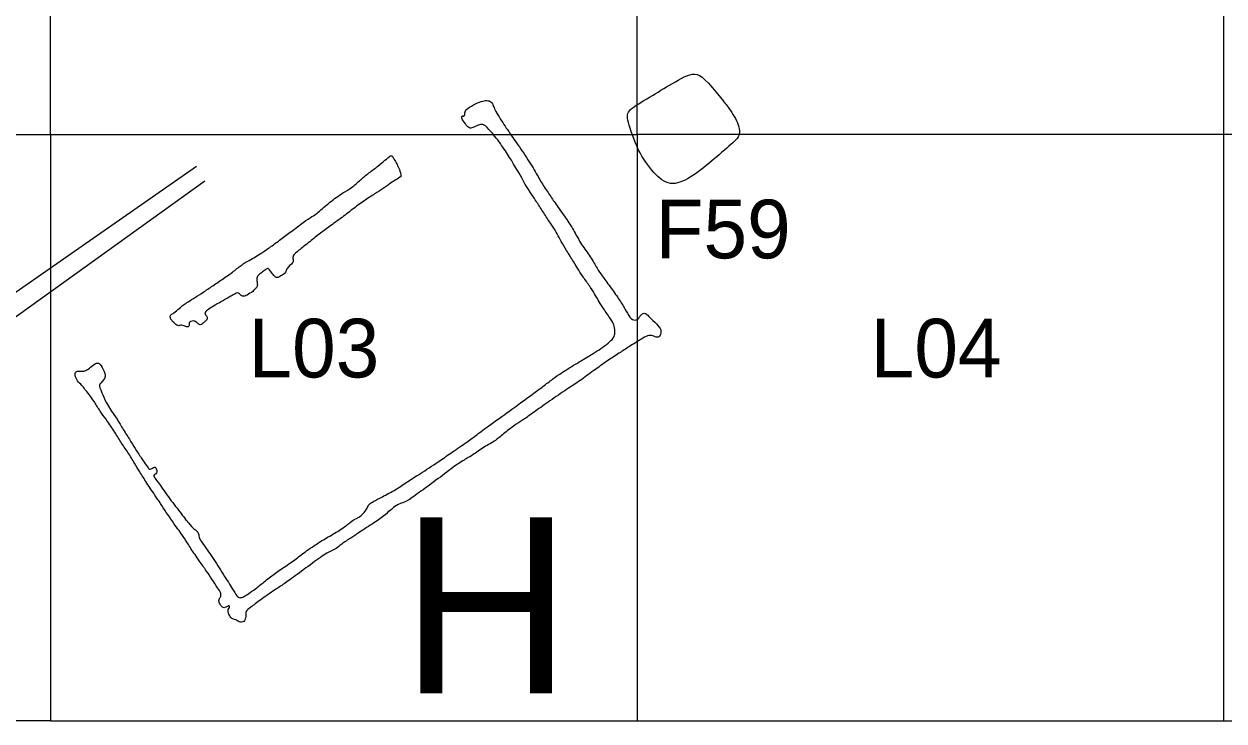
# Model space of a CAD drawing. Extents: x -150 to 419, y -40 to 798.
# Drawn here: x 97.7 to 200, y 100 to 159.4 of the extents above; entities that cross this region are included whole.
import ezdxf

# ---------------------------------------------------------------- set-up
doc = ezdxf.new("R2010")
doc.units = 0
for name, color, linetype in [('50 ft grid', 7, 'Continuous'), ('Builders Trench', 7, 'Continuous'), ('House Numbers', 7, 'Continuous'), ('Other Features', 7, 'Continuous'), ('Trench Features', 7, 'Continuous')]:
    doc.layers.add(name, color=color, linetype=linetype)

msp = doc.modelspace()

# ---------------------------------------------------------------- linework, layer by layer
at = {"layer": '50 ft grid'}
for p, q in [((150, 150), (150, 200)), ((200, 150), (200, 200)), ((100, 150), (150, 150)), ((100, 150), (100, 100)), ((100, 100), (50, 100)), ((100, 100), (150, 100))]:
    msp.add_line(p, q, dxfattribs=at)
for points in [[(50, 200), (50, 150), (100, 150), (100, 200)], [(150, 150), (150, 100), (200, 100), (200, 150)]]:
    msp.add_lwpolyline(points, close=True, dxfattribs=at)
msp.add_lwpolyline([(200, 100), (250, 100), (250, 150), (200, 150)], dxfattribs=at)
at = {"layer": 'Builders Trench'}
for points in [[(105.67, 125.72), (104.82, 126.88), (104.25, 128.25), (104.11, 128.64), (104.37, 128.9), (104.61, 129.17), (104.71, 129.53), (104.27, 130.38), (104.03, 130.58), (103.64, 130.36), (103.18, 129.96), (102.83, 129.79), (102.47, 129.81), (102.12, 129.83), (102.04, 129.45), (102.28, 128.96), (102.67, 128.62), (102.91, 128.27), (103.26, 127.89), (103.72, 127.22), (104.23, 126.37), (104.67, 125.8), (105.44, 124.71), (105.95, 123.77), (106.6, 122.92), (107.19, 121.89), (107.57, 121.29), (108.18, 120.29), (108.97, 119.16), (109.98, 117.58), (111.06, 116.06), (111.44, 115.53), (111.91, 114.76), (112.7, 113.61), (113.3, 112.76), (113.73, 112.13), (114.28, 111.28), (114.52, 110.93), (114.54, 110.63), (114.32, 110.35), (114.32, 110.18), (114.56, 109.72), (114.86, 109.6), (115.15, 109.86), (115.29, 109.78), (115.19, 109.58), (115.09, 109.43), (115.17, 109.15), (115.43, 108.66), (115.76, 108.68), (116.18, 108.34), (116.59, 108.5), (116.67, 109.09), (116.59, 109.31), (117.01, 109.66), (117.83, 110.28), (119.19, 111.24), (119.82, 111.62), (120.93, 112.43), (122.59, 113.65), (123.73, 114.48), (124.42, 114.68), (124.7, 115.05), (125.65, 115.62), (126.18, 116), (127.66, 116.95), (128.5, 117.53), (129.39, 118.38), (129.89, 118.57), (130.36, 118.69), (131.5, 119.54), (133.05, 120.65), (134.49, 121.79), (135.55, 122.44), (135.9, 122.6), (136.95, 123.37), (137.97, 123.91), (138.64, 124.51), (139.77, 125.39), (140.33, 125.69), (141.31, 126.4), (142.5, 127.25), (144.07, 128.32), (145.11, 128.98), (146.3, 129.88), (147.41, 130.67), (148.49, 131.37), (149.29, 131.9), (150.4, 132.57), (150.88, 132.88), (151.32, 132.86), (151.75, 132.64), (151.95, 132.84), (152.1, 133.32), (151.68, 133.83), (150.99, 134.45), (150.78, 134.73), (150.52, 134.78), (150.24, 134.55), (150.17, 134.36), (149.85, 134.08), (149.36, 134.34), (148.97, 135.13), (148.46, 135.93), (147.68, 137.04), (146.95, 138.01), (146.61, 138.51), (146.03, 139.57), (145.22, 140.6), (144.63, 141.75), (144.06, 142.67), (143.09, 144), (142.59, 144.76), (141.88, 145.78), (141.37, 146.74), (140.47, 148.19), (139.42, 149.69), (138.79, 150.6), (138.46, 151.11), (137.98, 151.87), (137.77, 152.29), (137.7, 152.62), (137.41, 152.89), (136.97, 152.89), (136.44, 152.72), (135.64, 152.29), (135.29, 152.02), (135.32, 151.66), (135.23, 151.51), (135.12, 151.58), (135.01, 151.59), (135.06, 151.26), (135.46, 150.74), (135.69, 150.49), (135.94, 150.55), (136.45, 150.79), (136.85, 150.92), (137.26, 150.56), (138.24, 149.39), (139.09, 148.1), (139.61, 147.22), (139.89, 146.77), (140.41, 145.8), (140.67, 145.39), (141.09, 144.76), (141.65, 143.88), (142.25, 142.94), (142.83, 142.13), (143.16, 141.52), (143.51, 140.89), (143.94, 140.13), (144.6, 139.13), (145.01, 138.4), (145.42, 137.8), (146.05, 136.92), (146.49, 136.22), (146.72, 135.78), (147.16, 135.09), (147.87, 134.08), (148.06, 133.67), (148.13, 133.09), (148.03, 132.7), (147.7, 132.34), (147.05, 131.84), (146.46, 131.45), (145.66, 130.97), (144.12, 130.04), (143.68, 129.75), (143, 129.31), (142.18, 128.67), (141.33, 128.04), (140.28, 127.28), (139.34, 126.58), (137.13, 125.01), (136.21, 124.3), (135.44, 123.74), (134, 122.77), (133.19, 122.18), (131.37, 121), (130.43, 120.41), (129.46, 119.74), (128.19, 119.06), (127.49, 118.71), (127.12, 118.47), (126.98, 118.15), (126.76, 117.78), (126.37, 117.41), (125.96, 117.22), (125.63, 117.01), (124.91, 116.41), (123.77, 115.75), (122.76, 115.16), (121.5, 114.29), (120.77, 113.69), (119.58, 112.9), (118.75, 112.3), (117.83, 111.56), (117.66, 111.42), (116.97, 110.91), (116.56, 110.65), (116.2, 110.47), (115.94, 110.54), (115.66, 110.99), (114.86, 112.29), (113.89, 113.82), (113.01, 115.07), (112.64, 115.6), (112.64, 115.96), (112.44, 116.23), (112.25, 116.33), (111.81, 116.8), (111.05, 117.77), (110.02, 119.11), (109.07, 120.48), (108.85, 120.74), (108.75, 120.94), (108.97, 121.07), (109.09, 121.22), (109, 121.5), (108.93, 121.65), (108.77, 121.63), (108.57, 121.49), (108.42, 121.42), (108.3, 121.57), (107.86, 122.22), (107.3, 123.05), (106.88, 123.76), (106.27, 124.71), (105.67, 125.72), (105.67, 125.72), (105.67, 125.72)], [(129.86, 146.39), (129.82, 146.85), (129.47, 147.54), (129.28, 147.84), (129.11, 148.19), (128.97, 148.19), (128.51, 147.81), (127.95, 147.32), (127.1, 146.71), (126.42, 146.13), (125.65, 145.43), (124.88, 144.99), (124.33, 144.63), (123.81, 144.21), (123.26, 143.77), (122.77, 143.33), (122.47, 143.09), (121.8, 142.72), (120.79, 141.91), (119.82, 141.22), (119, 140.58), (118.12, 139.98), (117.57, 139.63), (117.1, 139.35), (116.42, 138.99), (115.72, 138.41), (114.88, 137.8), (113.93, 137.17), (113.08, 136.58), (112.33, 136.12), (111.67, 135.7), (111.34, 135.48), (110.98, 135.19), (110.45, 134.72), (110.29, 134.66), (110.1, 134.48), (110.38, 134.04), (110.78, 133.67), (111.04, 133.7), (111.14, 133.75), (111.37, 133.68), (111.66, 133.54), (111.8, 133.65), (111.81, 133.78), (111.78, 133.93), (111.92, 134.06), (112.2, 134.12), (112.39, 134.03), (112.64, 133.79), (112.85, 133.75), (113.02, 133.95), (113.24, 134.11), (113.4, 134.3), (113.29, 134.53), (113.13, 134.72), (113.15, 134.88), (113.56, 135.16), (114.18, 135.54), (114.95, 135.96), (115.51, 136.29), (115.83, 136.48), (116.03, 136.5), (116.17, 136.31), (116.39, 136.15), (116.69, 136.26), (117.3, 136.64), (117.44, 136.86), (117.63, 137), (117.62, 137.33), (117.54, 137.71), (117.63, 137.93), (117.95, 138.21), (118.34, 138.49), (118.54, 138.62), (118.67, 138.41), (118.97, 138.02), (119.19, 137.82), (119.31, 137.75), (119.75, 137.99), (120.05, 138.23), (120.11, 138.54), (120.35, 138.82), (120.7, 139.06), (120.65, 139.44), (120.65, 139.72), (121.06, 140.03), (122.11, 140.87), (123.02, 141.59), (123.82, 142.19), (125.02, 143.05), (125.93, 143.77), (126.96, 144.52), (127.85, 145.06), (128.53, 145.51), (129.12, 145.94), (129.72, 146.3), (129.86, 146.39), (129.86, 146.39), (129.86, 146.39)]]:
    msp.add_open_spline(points, degree=3, dxfattribs=at)
at = {"layer": 'Other Features'}
msp.add_open_spline([(157.34, 152.84), (155.86, 154.66), (155.05, 155.56), (152.97, 154.32), (151.06, 153.18), (149.11, 152.03), (149.11, 151.35), (150, 148.59), (151.44, 146.6), (152.76, 145.53), (154.5, 146.21), (156.33, 147.7), (158.15, 149.27), (158.96, 150.04), (158.32, 151.56), (157.34, 152.84), (157.34, 152.84), (157.34, 152.84)], degree=3, dxfattribs=at)
at = {"layer": 'Trench Features'}
for p, q in [((112.44, 147.26), (90.06, 131.69)), ((113.13, 146.02), (91.98, 130.82))]:
    msp.add_line(p, q, dxfattribs=at)
for points in [[(26.12, 164.21), (22.15, 161.41), (18.35, 159.06), (15.28, 156.9), (14.29, 156.08), (14.92, 154.73), (16.19, 155.72), (18.53, 157.35), (22.15, 159.97), (25.58, 162.32), (28.65, 164.39), (31.99, 166.38), (35.6, 168.91), (39.94, 171.98), (43.91, 174.78), (45.18, 175.15), (46.44, 176.5), (48.64, 178.22), (51.98, 180.66), (54.96, 182.65), (57.22, 183.82), (60.29, 186.08), (62.18, 187.34), (65.16, 189.24), (71.26, 193.16), (74.5, 195.05), (77.83, 197.08), (81.43, 199.06), (83.44, 200.59), (85.91, 203.34), (89.01, 205.7), (91.06, 207.02), (92.95, 208.38), (93.72, 208.64), (94.16, 208.49), (94.66, 208.61), (95.07, 209.03), (95.25, 209.82), (96.11, 210.44), (98.67, 212.42), (102.77, 215.52), (106.05, 217.52), (110.26, 220.35), (115.98, 224.36), (121.67, 228.05), (122.71, 228.7), (123.39, 228.84), (124.01, 228.28), (124.84, 227.78), (125.96, 227.96), (126.9, 229.4), (127.31, 230.79), (127.64, 231.23), (128.52, 231.53), (129.23, 232.09), (129.64, 232.89), (129.83, 233.26), (131.36, 234.14), (132.54, 234.85), (132.54, 236.06), (131.86, 236.06), (130.74, 235.09), (130.12, 234.47), (129.42, 234.35), (128.18, 234.5), (127.2, 234), (125.43, 232.28), (123.05, 230.1), (120.79, 228.55), (118.61, 227.22), (116.63, 227.07), (115.84, 226.51), (115.51, 225.89), (114.84, 225.22), (113.36, 224.04), (109.72, 221.26), (108.43, 220.32), (107.25, 219.79), (106.45, 219.61), (104.71, 218.43), (102.71, 217.22), (96.09, 212.35), (93.61, 210.7), (92.02, 210.11), (90.4, 208.93), (88.39, 207.1), (87.3, 206.45), (86.47, 205.98), (79.27, 201.06), (77.62, 199.82), (76.7, 198.88), (75.2, 197.78), (73.84, 197.02), (72.22, 195.87), (71.16, 194.98), (69.61, 193.77), (68.81, 193.24), (68.19, 192.59), (67.04, 191.59), (66.25, 191), (64.89, 190.35), (63.21, 189.58), (61.79, 188.82), (59.96, 187.61), (57.6, 185.9), (54.8, 184.01), (52.73, 182.8), (50.64, 181.48), (49.55, 180.91), (47.66, 179.82), (45.98, 178.5), (44.53, 177.17), (43.53, 176.55), (38.45, 173.16), (34.88, 170.53), (32.25, 168.52), (31.37, 167.96), (26.12, 164.21), (26.12, 164.21), (26.12, 164.21)], [(63.05, 153.66), (57.91, 149.49), (53.82, 146.75), (51.97, 145.47), (52.21, 143.94), (53.58, 143.62), (57.51, 146.35), (62.97, 150.29), (66.99, 152.86), (68.35, 153.1), (71.88, 156.07), (75.17, 158.4), (80.63, 161.85), (87.54, 166.67), (93.96, 170.93), (100, 175), (111.62, 182.81), (124.83, 190.99), (124.99, 191.15), (124.75, 191.47), (124.27, 192.12), (123.94, 192.68), (123.22, 192.44), (120.57, 191.07), (118.08, 189.87), (111.82, 186.09), (109.82, 184.57), (105.88, 181.59), (102.91, 179.59), (96.86, 175.38), (90.84, 171.6), (85.67, 168.45), (81.66, 165.83), (78.01, 163.21), (74.64, 161.12), (71.99, 159.6), (70.54, 159.68), (69.26, 160.16), (68.7, 160.08), (67.73, 158.79), (68.3, 157.75), (67.25, 156.54), (65.16, 154.78), (63.05, 153.66), (63.05, 153.66), (63.05, 153.66)]]:
    msp.add_open_spline(points, degree=3, dxfattribs=at)

# ---------------------------------------------------------------- texts
at = {"layer": '50 ft grid'}
for s, p in [('L03', (116.86, 129.28)), ('L04', (169.9, 129.28))]:
    msp.add_text(s, height=5, dxfattribs=at).set_placement(p)
at = {"layer": 'House Numbers'}
for s, height, p in [('F59', 5, (151.56, 139.43)), ('H', 15, (129.88, 102.35))]:
    msp.add_text(s, height=height, rotation=360, dxfattribs=at).set_placement(p)

doc.saveas('drawing.dxf')
